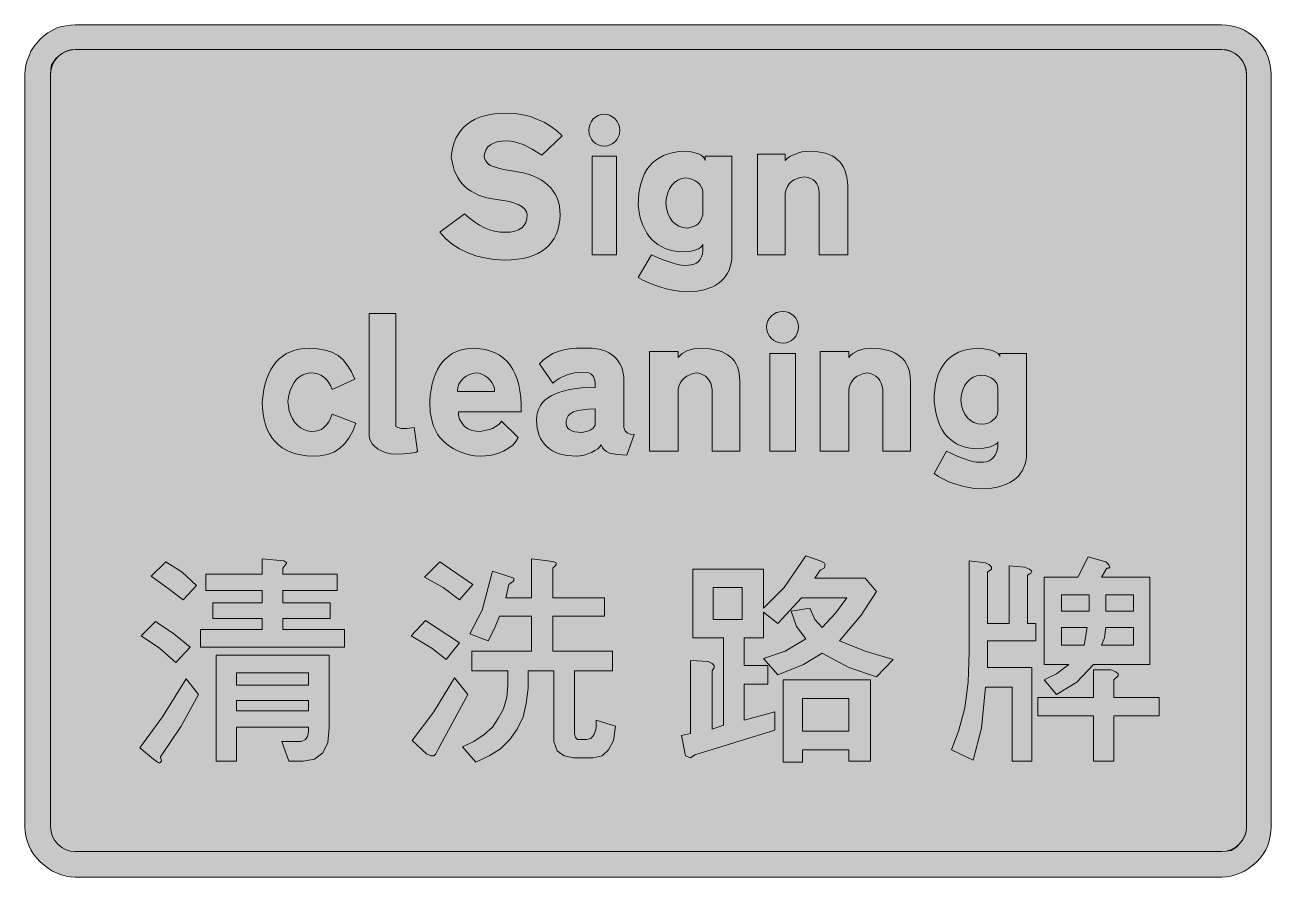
# Model space of a CAD drawing. Header units: metres. Extents: x 102 to 466, y 12 to 261.
import ezdxf

# ---------------------------------------------------------------- set-up
doc = ezdxf.new("R2010")
doc.units = ezdxf.units.M
doc.layers.add('FILL_BLACK_000000', color=7, linetype='Continuous', true_color=0x000000)
doc.layers.add('FILL_WHITE_FFFFFF', color=7, linetype='Continuous', true_color=0xffffff)

msp = doc.modelspace()

# ---------------------------------------------------------------- hatches: boundary and pattern name
at = {"layer": 'FILL_BLACK_000000', "true_color": 0x000000}
h = msp.add_hatch(color=7, dxfattribs=at)
h.dxf.hatch_style = 1
h.paths.add_polyline_path([(454.4, 261.25), (455.73, 260.94), (457.03, 260.5), (458.31, 259.93), (459.56, 259.2), (460.76, 258.32), (461.91, 257.28), (462.95, 256.12), (463.83, 254.88), (464.56, 253.6), (465.13, 252.29), (465.57, 250.97), (465.88, 249.64), (466.05, 248.34), (466.11, 247.08), (466.11, 27.18), (466.05, 25.82), (465.88, 24.45), (465.57, 23.08), (465.13, 21.74), (464.56, 20.44), (463.83, 19.21), (462.95, 18.05), (461.91, 16.98), (460.76, 15.93), (459.56, 15.01), (458.31, 14.24), (457.03, 13.6), (455.73, 13.11), (454.4, 12.76), (453.06, 12.55), (451.71, 12.48), (116.91, 12.48), (115.56, 12.55), (114.22, 12.76), (112.89, 13.11), (111.58, 13.6), (110.31, 14.24), (109.06, 15.01), (107.86, 15.93), (106.71, 16.98), (105.66, 18.05), (104.74, 19.21), (103.97, 20.44), (103.33, 21.74), (102.84, 23.08), (102.49, 24.45), (102.28, 25.82), (102.21, 27.18), (102.21, 247.08), (102.27, 248.3), (102.47, 249.67), (102.84, 251.09), (103.41, 252.48), (103.97, 253.78), (104.72, 254.99), (105.65, 256.15), (106.71, 257.28), (107.71, 258.3), (108.88, 259.15), (111.51, 260.58), (112.86, 260.97), (114.21, 261.25), (115.56, 261.42), (116.91, 261.48), (451.71, 261.48), (453.06, 261.42), (454.4, 261.25)])
h.paths.add_polyline_path([(115.56, 254.16), (114.25, 253.79), (112.99, 253.14), (111.81, 252.18), (111.23, 251.68), (110.8, 251.09), (110.01, 249.78), (109.75, 248.43), (109.71, 247.08), (109.71, 27.18), (109.83, 25.83), (110.2, 24.52), (110.85, 23.26), (111.81, 22.08), (112.99, 21.12), (114.25, 20.47), (115.56, 20.1), (116.91, 19.98), (451.71, 19.98), (453.06, 20.1), (454.37, 20.47), (455.63, 21.12), (456.81, 22.08), (457.77, 23.26), (458.42, 24.52), (458.79, 25.83), (458.91, 27.18), (458.91, 247.08), (458.76, 248.51), (458.33, 249.85), (457.66, 251.07), (456.77, 252.14), (455.7, 253.03), (454.48, 253.7), (453.14, 254.13), (451.71, 254.28), (116.91, 254.28), (115.56, 254.16)], flags=16)
h = msp.add_hatch(color=7, dxfattribs=at)
h.dxf.hatch_style = 1
h.paths.add_polyline_path([(236.42, 222.4), (236.76, 221.73), (237.32, 221.05), (238.11, 220.38), (240.81, 219.52), (242.5, 219.16), (244.41, 218.88), (247.69, 218.28), (249.16, 217.86), (250.54, 217.37), (251.8, 216.81), (252.96, 216.17), (254.01, 215.46), (254.95, 214.68), (255.78, 213.83), (256.5, 212.91), (257.11, 211.92), (257.61, 210.86), (258.01, 209.74), (258.29, 208.55), (258.45, 207.3), (258.51, 205.98), (258.39, 204.4), (258.16, 202.91), (257.8, 201.53), (257.33, 200.25), (256.73, 199.06), (256.02, 197.98), (255.19, 197), (254.23, 196.12), (253.16, 195.34), (251.97, 194.66), (250.66, 194.09), (249.23, 193.62), (247.68, 193.25), (246.01, 192.99), (244.22, 192.83), (242.31, 192.78), (239.27, 192.94), (236.46, 193.38), (233.87, 194.05), (231.51, 194.88), (229.15, 196.07), (227.01, 197.43), (225.1, 199.01), (223.41, 200.88), (230.61, 206.28), (232.07, 205.01), (233.53, 203.92), (235, 202.99), (236.46, 202.23), (237.92, 201.64), (239.38, 201.22), (240.85, 200.96), (242.31, 200.88), (243.89, 200.96), (245.24, 201.21), (246.38, 201.62), (247.3, 202.19), (248.01, 202.92), (248.51, 203.79), (248.81, 204.81), (248.91, 205.98), (248.67, 206.84), (248.18, 207.61), (247.43, 208.3), (246.43, 208.9), (245.18, 209.43), (243.68, 209.86), (241.92, 210.21), (239.91, 210.48), (237.14, 210.97), (234.68, 211.77), (233.57, 212.28), (232.54, 212.87), (231.59, 213.53), (230.72, 214.27), (229.93, 215.08), (229.23, 215.96), (228.6, 216.92), (228.06, 217.95), (227.59, 219.05), (227.22, 220.22), (226.71, 222.78), (226.88, 224.31), (227.16, 225.75), (227.55, 227.09), (228.06, 228.34), (228.68, 229.49), (229.41, 230.55), (230.25, 231.52), (231.21, 232.38), (232.28, 233.15), (233.46, 233.81), (234.75, 234.38), (236.16, 234.85), (237.68, 235.21), (239.31, 235.47), (241.05, 235.63), (242.91, 235.68), (245.33, 235.57), (247.63, 235.23), (249.83, 234.67), (251.91, 233.88), (253.88, 233.05), (255.73, 231.93), (257.48, 230.59), (259.11, 229.08), (253.11, 223.38), (250.29, 225.18), (247.67, 226.49), (246.43, 226.96), (245.22, 227.3), (244.05, 227.51), (242.91, 227.58), (241.43, 227.51), (240.15, 227.3), (239.06, 226.95), (238.15, 226.45), (237.42, 225.82), (236.88, 225.05), (236.51, 224.13), (236.31, 223.08), (236.42, 222.4)])
h = msp.add_hatch(color=7, dxfattribs=at)
h.dxf.hatch_style = 1
h.paths.add_polyline_path([(275.82, 229.7), (275.54, 228.86), (275.12, 228.1), (274.56, 227.43), (273.89, 226.87), (273.13, 226.45), (272.29, 226.17), (271.41, 226.08), (270.44, 226.17), (269.57, 226.45), (268.8, 226.87), (268.15, 227.43), (267.62, 228.1), (267.23, 228.86), (266.99, 229.7), (266.91, 230.58), (266.99, 231.56), (267.23, 232.47), (267.62, 233.29), (268.15, 233.99), (268.8, 234.57), (269.57, 235.01), (270.44, 235.28), (271.41, 235.38), (272.29, 235.28), (273.13, 235.01), (273.89, 234.57), (274.56, 233.99), (275.12, 233.29), (275.54, 232.47), (275.82, 231.56), (275.91, 230.58), (275.82, 229.7)])
h = msp.add_hatch(color=7, dxfattribs=at)
h.dxf.hatch_style = 1
h.paths.add_polyline_path([(267.81, 194.28), (267.81, 223.08), (275.01, 223.08), (275.01, 194.28), (267.81, 194.28)])
h = msp.add_hatch(color=7, dxfattribs=at)
h.dxf.hatch_style = 1
h.paths.add_polyline_path([(308.19, 190.86), (307.84, 189.85), (307.39, 188.92), (306.84, 188.06), (306.21, 187.27), (305.49, 186.56), (304.67, 185.92), (303.77, 185.35), (302.78, 184.86), (300.55, 184.09), (297.99, 183.63), (295.11, 183.48), (293.27, 183.66), (291.39, 183.97), (289.5, 184.39), (287.65, 184.9), (285.86, 185.51), (284.18, 186.18), (282.65, 186.91), (281.31, 187.68), (285.21, 194.28), (286.95, 193.48), (288.58, 192.85), (291.51, 191.88), (292.8, 191.49), (293.98, 191.24), (295.05, 191.16), (296.01, 191.28), (296.87, 191.35), (297.64, 191.56), (298.31, 191.9), (298.9, 192.37), (299.38, 192.96), (299.76, 193.68), (300.04, 194.52), (300.21, 195.48), (300.21, 197.28), (299.92, 196.83), (299.5, 196.42), (298.9, 196.06), (298.11, 195.78), (297.16, 195.43), (296.16, 195.25), (294.21, 195.18), (292.84, 195.29), (291.54, 195.49), (290.31, 195.79), (289.16, 196.19), (288.08, 196.69), (287.07, 197.29), (286.14, 197.99), (285.28, 198.78), (284.51, 199.67), (283.81, 200.66), (283.19, 201.75), (282.65, 202.94), (282.19, 204.23), (281.82, 205.61), (281.31, 208.68), (281.36, 210.53), (281.52, 212.27), (281.78, 213.88), (282.14, 215.38), (282.61, 216.77), (283.18, 218.04), (283.84, 219.19), (284.61, 220.23), (285.47, 221.16), (286.44, 221.97), (287.5, 222.68), (288.65, 223.28), (289.9, 223.76), (291.24, 224.14), (292.68, 224.41), (294.21, 224.58), (295.53, 224.53), (296.76, 224.37), (297.88, 224.12), (298.86, 223.79), (299.67, 223.39), (300.28, 222.93), (300.67, 222.43), (300.81, 221.88), (300.81, 223.08), (308.61, 223.08), (308.61, 193.08), (308.45, 191.93), (308.19, 190.86)])
h.paths.add_polyline_path([(299.71, 214.21), (299.26, 214.88), (298.67, 215.47), (297.96, 215.95), (297.13, 216.33), (296.18, 216.61), (295.11, 216.78), (293.93, 216.56), (292.87, 216.12), (291.94, 215.48), (291.13, 214.64), (290.48, 213.62), (289.96, 212.43), (289.61, 211.08), (289.41, 209.58), (289.61, 207.89), (289.97, 206.43), (290.51, 205.18), (291.21, 204.14), (292.08, 203.32), (293.12, 202.7), (294.33, 202.29), (295.71, 202.08), (297.43, 202.57), (298.16, 202.88), (298.71, 203.28), (299.28, 203.95), (299.68, 204.63), (300.21, 205.98), (300.21, 212.58), (300.03, 213.44), (299.71, 214.21)], flags=16)
h = msp.add_hatch(color=7, dxfattribs=at)
h.dxf.hatch_style = 1
h.paths.add_polyline_path([(334.11, 194.28), (334.11, 211.38), (334.11, 211.68), (334.11, 211.98), (334.11, 212.28), (334.04, 213.34), (333.83, 214.25), (333.49, 215.04), (333.02, 215.69), (332.43, 216.22), (331.71, 216.63), (330.87, 216.91), (329.91, 217.08), (328.74, 216.91), (327.71, 216.63), (326.81, 216.22), (326.05, 215.69), (325.41, 215.04), (324.89, 214.25), (324.49, 213.34), (324.21, 212.28), (324.21, 194.28), (316.11, 194.28), (316.11, 223.68), (324.21, 223.68), (324.21, 221.88), (324.89, 222.5), (325.6, 223), (326.36, 223.4), (327.21, 223.68), (328.11, 224.07), (329.05, 224.35), (330.04, 224.52), (331.11, 224.58), (333.74, 224.43), (336.01, 223.96), (337.02, 223.61), (337.93, 223.19), (338.76, 222.69), (339.51, 222.1), (340.17, 221.45), (340.75, 220.71), (341.24, 219.9), (341.66, 219.01), (342.24, 217), (342.51, 214.68), (342.51, 214.38), (342.51, 214.08), (342.51, 194.28), (334.11, 194.28)])
h = msp.add_hatch(color=7, dxfattribs=at)
h.dxf.hatch_style = 1
h.paths.add_polyline_path([(210.51, 145.68), (210.51, 145.38), (210.51, 144.48), (210.51, 144.18), (211.14, 143.8), (212.2, 143.58), (213.76, 143.59), (215.91, 143.88), (216.81, 136.98), (216.69, 136.76), (216.32, 136.57), (215.67, 136.43), (214.71, 136.38), (212.72, 136.12), (210.51, 136.08), (209.08, 136.18), (207.73, 136.45), (206.49, 136.9), (205.37, 137.5), (204.41, 138.25), (203.63, 139.12), (203.06, 140.1), (202.71, 141.18), (202.71, 142.38), (202.71, 142.98), (202.71, 143.28), (202.71, 177.18), (210.51, 177.18), (210.51, 145.68)])
h = msp.add_hatch(color=7, dxfattribs=at)
h.dxf.hatch_style = 1
h.paths.add_polyline_path([(328.02, 172.3), (327.74, 171.39), (327.32, 170.57), (326.76, 169.87), (326.09, 169.29), (325.33, 168.85), (324.49, 168.58), (323.61, 168.48), (322.63, 168.58), (321.72, 168.85), (320.9, 169.29), (320.2, 169.87), (319.62, 170.57), (319.18, 171.39), (318.91, 172.3), (318.81, 173.28), (318.91, 174.16), (319.18, 175), (319.62, 175.76), (320.2, 176.43), (320.9, 176.99), (321.72, 177.41), (322.63, 177.69), (323.61, 177.78), (324.49, 177.69), (325.33, 177.41), (326.09, 176.99), (326.76, 176.43), (327.32, 175.76), (327.74, 175), (328.02, 174.16), (328.11, 173.28), (328.02, 172.3)])
h = msp.add_hatch(color=7, dxfattribs=at)
h.dxf.hatch_style = 1
h.paths.add_polyline_path([(187.68, 166.86), (189.85, 166.49), (191.85, 165.84), (193.71, 164.88), (195.18, 163.59), (196.45, 161.99), (197.55, 160.11), (198.51, 157.98), (191.91, 154.98), (191.42, 156.13), (190.84, 157.12), (190.18, 157.95), (189.43, 158.62), (188.61, 159.13), (187.69, 159.49), (186.69, 159.71), (185.61, 159.78), (184.43, 159.58), (183.36, 159.21), (182.4, 158.67), (181.56, 157.94), (180.83, 157.03), (180.21, 155.94), (179.7, 154.66), (179.31, 153.18), (179.05, 152.17), (179.01, 151.38), (179.31, 149.58), (179.31, 148.98), (179.8, 147.6), (180.38, 146.39), (181.06, 145.35), (181.82, 144.48), (182.69, 143.78), (183.66, 143.24), (184.73, 142.88), (185.91, 142.68), (186.98, 142.74), (187.93, 142.94), (188.78, 143.31), (189.51, 143.88), (190.31, 144.62), (190.93, 145.49), (191.45, 146.54), (191.91, 147.78), (198.81, 145.08), (197.92, 142.76), (196.84, 140.75), (195.56, 139.06), (194.08, 137.69), (192.41, 136.65), (190.54, 135.93), (188.47, 135.54), (186.21, 135.48), (184.46, 135.6), (182.82, 135.83), (181.29, 136.18), (179.86, 136.66), (178.55, 137.25), (177.34, 137.95), (176.24, 138.78), (175.26, 139.72), (174.39, 140.77), (173.63, 141.95), (172.99, 143.23), (172.46, 144.63), (172.04, 146.15), (171.75, 147.78), (171.57, 149.52), (171.51, 151.38), (172.02, 154.98), (172.4, 156.61), (172.86, 158.12), (173.42, 159.52), (174.06, 160.8), (174.78, 161.96), (175.6, 163), (176.5, 163.93), (177.49, 164.73), (178.57, 165.42), (179.74, 165.98), (180.99, 166.41), (182.34, 166.73), (183.78, 166.92), (185.31, 166.98), (187.68, 166.86)])
h = msp.add_hatch(color=7, dxfattribs=at)
h.dxf.hatch_style = 1
h.paths.add_polyline_path([(228.85, 147.33), (229.11, 146.28), (229.75, 145.23), (230.61, 144.18), (231.61, 143.44), (232.75, 142.98), (233.94, 142.75), (235.11, 142.68), (236.91, 143.02), (237.81, 143.23), (238.71, 143.58), (240.28, 144.52), (240.9, 145.06), (241.41, 145.68), (246.21, 140.88), (245.6, 139.76), (244.67, 138.7), (243.47, 137.76), (242.01, 136.98), (240.21, 136.24), (238.45, 135.78), (236.74, 135.55), (235.11, 135.48), (233.53, 135.59), (231.96, 135.89), (230.38, 136.37), (228.81, 136.98), (227.29, 137.72), (225.88, 138.59), (224.59, 139.64), (223.41, 140.88), (222.68, 141.93), (222.06, 143.07), (221.54, 144.28), (221.12, 145.57), (220.81, 146.92), (220.58, 148.35), (220.41, 151.38), (220.57, 153.24), (220.82, 154.98), (221.15, 156.61), (221.58, 158.12), (222.1, 159.52), (222.7, 160.8), (223.39, 161.96), (224.16, 163), (225.02, 163.93), (225.96, 164.73), (226.98, 165.42), (228.09, 165.98), (229.27, 166.41), (230.54, 166.73), (231.89, 166.92), (233.31, 166.98), (235.05, 166.85), (236.67, 166.59), (238.17, 166.18), (239.56, 165.63), (240.83, 164.95), (241.97, 164.13), (243.01, 163.17), (243.92, 162.07), (244.72, 160.83), (245.41, 159.46), (245.98, 157.95), (246.43, 156.31), (246.77, 154.53), (247, 152.61), (247.11, 150.56), (247.11, 148.38), (228.81, 148.38), (228.85, 147.33)])
h.paths.add_polyline_path([(239.31, 154.68), (239.31, 155.28), (239, 156.16), (238.55, 157), (237.97, 157.76), (237.28, 158.43), (236.52, 158.99), (235.68, 159.41), (234.81, 159.69), (233.91, 159.78), (232.97, 159.67), (232, 159.37), (231.08, 158.89), (230.31, 158.28), (229.52, 157.38), (228.96, 156.48), (228.62, 155.58), (228.51, 154.68), (228.51, 154.38), (239.31, 154.38), (239.31, 154.68)], flags=16)
h = msp.add_hatch(color=7, dxfattribs=at)
h.dxf.hatch_style = 1
h.paths.add_polyline_path([(275.23, 135.97), (272.91, 136.38), (272.07, 136.84), (271.37, 137.35), (270.84, 137.98), (270.51, 138.78), (270.14, 138.21), (269.51, 137.63), (268.68, 137.08), (267.7, 136.57), (266.62, 136.13), (265.49, 135.78), (264.37, 135.56), (263.31, 135.48), (260.65, 135.66), (259.45, 135.88), (258.32, 136.19), (257.27, 136.59), (256.31, 137.06), (255.44, 137.62), (254.65, 138.25), (253.95, 138.97), (253.33, 139.76), (252.81, 140.62), (252.38, 141.55), (252.05, 142.56), (251.81, 143.63), (251.66, 144.77), (251.61, 145.98), (251.68, 147.18), (251.89, 148.29), (252.24, 149.31), (252.73, 150.25), (253.37, 151.11), (254.14, 151.89), (255.06, 152.58), (256.11, 153.18), (257.19, 153.71), (258.42, 154.19), (259.78, 154.6), (261.28, 154.94), (264.72, 155.42), (268.71, 155.58), (268.71, 156.78), (268.65, 157.58), (268.48, 158.2), (268.2, 158.72), (267.81, 159.18), (267.47, 159.57), (266.91, 159.82), (266.12, 159.9), (265.11, 159.78), (263.94, 159.9), (262.71, 159.82), (261.48, 159.57), (260.31, 159.18), (258.25, 158.2), (257.31, 157.58), (256.41, 156.78), (252.51, 162.48), (253.69, 163.63), (254.98, 164.62), (256.39, 165.43), (257.91, 166.08), (259.54, 166.56), (261.28, 166.87), (263.14, 167.01), (265.11, 166.98), (267.65, 167.04), (269.87, 166.75), (270.88, 166.49), (271.82, 166.14), (272.69, 165.7), (273.51, 165.18), (274.26, 164.59), (274.92, 163.94), (275.49, 163.22), (275.98, 162.44), (276.39, 161.59), (276.72, 160.67), (277.11, 158.58), (277.11, 143.88), (277.45, 142.92), (278.05, 142.27), (278.92, 141.9), (280.11, 141.78), (278.01, 135.78), (275.23, 135.97)])
h.paths.add_polyline_path([(260.42, 144.14), (260.77, 143.61), (261.21, 143.28), (261.94, 142.89), (262.78, 142.6), (263.74, 142.44), (264.81, 142.38), (266.22, 142.67), (267.32, 143.09), (268.14, 143.69), (268.71, 144.48), (268.71, 149.28), (266.8, 149.22), (265.11, 149.05), (263.65, 148.77), (262.41, 148.38), (261.45, 147.87), (260.8, 147.25), (260.43, 146.52), (260.31, 145.68), (260.24, 144.84), (260.42, 144.14)], flags=16)
h = msp.add_hatch(color=7, dxfattribs=at)
h.dxf.hatch_style = 1
h.paths.add_polyline_path([(302.91, 136.98), (302.91, 153.78), (302.91, 154.08), (302.91, 154.68), (302.91, 154.98), (302.74, 155.95), (302.46, 156.83), (302.07, 157.61), (301.56, 158.28), (300.94, 158.84), (300.21, 159.28), (299.37, 159.6), (298.41, 159.78), (297.33, 159.6), (296.34, 159.28), (295.46, 158.84), (294.7, 158.28), (294.06, 157.61), (293.56, 156.83), (293.21, 155.95), (293.01, 154.98), (293.01, 154.68), (293.01, 136.98), (284.61, 136.98), (284.61, 166.08), (293.01, 166.08), (293.01, 164.28), (293.52, 164.9), (294.13, 165.44), (295.71, 166.38), (297.55, 166.79), (299.61, 166.98), (302.25, 166.83), (304.56, 166.37), (305.58, 166.02), (306.51, 165.6), (307.36, 165.11), (308.12, 164.54), (308.8, 163.9), (309.38, 163.19), (309.88, 162.4), (310.28, 161.54), (310.6, 160.61), (310.83, 159.6), (311.01, 157.38), (311.01, 157.08), (311.01, 156.78), (311.01, 136.98), (302.91, 136.98)])
h = msp.add_hatch(color=7, dxfattribs=at)
h.dxf.hatch_style = 1
h.paths.add_polyline_path([(319.71, 136.98), (319.71, 165.48), (327.21, 165.48), (327.21, 136.98), (319.71, 136.98)])
h = msp.add_hatch(color=7, dxfattribs=at)
h.dxf.hatch_style = 1
h.paths.add_polyline_path([(352.71, 136.98), (352.71, 153.78), (352.71, 154.08), (352.71, 154.68), (352.71, 154.98), (352.54, 155.95), (352.26, 156.83), (351.87, 157.61), (351.36, 158.28), (350.74, 158.84), (350.01, 159.28), (349.17, 159.6), (348.21, 159.78), (347.13, 159.6), (346.14, 159.28), (345.26, 158.84), (344.5, 158.28), (343.86, 157.61), (343.36, 156.83), (343.01, 155.95), (342.81, 154.98), (342.81, 154.68), (342.81, 136.98), (334.41, 136.98), (334.41, 166.08), (342.81, 166.08), (342.81, 164.28), (343.32, 164.9), (343.93, 165.44), (345.51, 166.38), (347.35, 166.79), (349.41, 166.98), (352.05, 166.83), (354.36, 166.37), (355.38, 166.02), (356.31, 165.6), (357.16, 165.11), (357.92, 164.54), (358.6, 163.9), (359.18, 163.19), (359.68, 162.4), (360.08, 161.54), (360.4, 160.61), (360.63, 159.6), (360.81, 157.38), (360.81, 157.08), (360.81, 156.78), (360.81, 136.98), (352.71, 136.98)])
h = msp.add_hatch(color=7, dxfattribs=at)
h.dxf.hatch_style = 1
h.paths.add_polyline_path([(394.29, 133.26), (393.94, 132.25), (393.49, 131.32), (392.94, 130.46), (392.31, 129.67), (391.59, 128.96), (390.77, 128.32), (389.87, 127.75), (388.88, 127.26), (386.65, 126.49), (384.09, 126.03), (381.21, 125.88), (379.37, 126.06), (377.5, 126.37), (375.62, 126.8), (373.78, 127.34), (372.03, 127.98), (370.41, 128.71), (368.95, 129.51), (367.71, 130.38), (371.31, 136.98), (374.68, 135.4), (377.61, 134.28), (378.9, 133.93), (380.08, 133.75), (382.11, 133.68), (382.97, 133.85), (383.74, 134.13), (384.41, 134.52), (385, 135.03), (385.48, 135.65), (385.86, 136.38), (386.14, 137.22), (386.31, 138.18), (386.31, 139.68), (386.15, 139.28), (385.71, 138.93), (384.21, 138.18), (382.26, 137.77), (380.31, 137.58), (378.94, 137.69), (377.65, 137.89), (376.44, 138.19), (375.3, 138.6), (374.25, 139.1), (373.26, 139.71), (372.36, 140.41), (371.53, 141.22), (370.79, 142.13), (370.11, 143.14), (369.52, 144.25), (369, 145.47), (368.56, 146.79), (368.2, 148.22), (367.71, 151.38), (367.76, 153.18), (367.91, 154.88), (368.15, 156.47), (368.5, 157.95), (368.94, 159.32), (369.48, 160.59), (370.12, 161.74), (370.86, 162.78), (371.7, 163.71), (372.63, 164.52), (373.67, 165.22), (374.8, 165.81), (376.03, 166.28), (377.36, 166.63), (378.78, 166.86), (380.31, 166.98), (381.63, 166.93), (382.86, 166.77), (383.98, 166.54), (384.96, 166.23), (385.77, 165.87), (386.38, 165.46), (386.77, 165.03), (386.91, 164.58), (386.91, 165.48), (394.71, 165.48), (394.71, 135.48), (394.55, 134.33), (394.29, 133.26)])
h.paths.add_polyline_path([(385.98, 156.73), (385.58, 157.36), (385.03, 157.9), (384.35, 158.37), (383.53, 158.74), (382.58, 159.01), (381.51, 159.18), (380.23, 158.96), (379.1, 158.52), (378.11, 157.88), (377.27, 157.04), (376.59, 156.02), (376.07, 154.83), (375.71, 153.48), (375.51, 151.98), (375.72, 150.38), (376.11, 148.96), (376.69, 147.72), (377.42, 146.69), (378.31, 145.87), (379.35, 145.27), (380.52, 144.9), (381.81, 144.78), (382.7, 144.88), (383.53, 145.15), (384.26, 145.54), (384.81, 145.98), (385.42, 146.49), (385.9, 147.1), (386.2, 147.84), (386.31, 148.68), (386.31, 155.28), (386.23, 156.04), (385.98, 156.73)], flags=16)
h = msp.add_hatch(color=7, dxfattribs=at)
h.dxf.hatch_style = 1
h.paths.add_polyline_path([(317.91, 102.48), (317.91, 91.08), (323.91, 97.08), (330.21, 106.38), (334.41, 104.88), (335.61, 104.28), (335.91, 103.68), (335.61, 102.78), (334.41, 102.18), (332.91, 99.78), (347.61, 99.78), (350.91, 95.88), (346.41, 88.98), (340.11, 81.48), (347.61, 78.48), (355.71, 76.08), (350.91, 70.98), (342.81, 73.68), (335.01, 77.88), (329.61, 74.58), (322.11, 71.58), (317.91, 76.38), (324.21, 78.48), (330.21, 82.08), (327.51, 85.68), (326.01, 90.18), (331.41, 91.08), (332.91, 87.78), (335.01, 85.38), (338.91, 89.58), (342.21, 94.08), (329.01, 94.08), (322.11, 86.58), (317.91, 89.88), (317.91, 82.38), (312.21, 82.38), (312.21, 74.28), (319.11, 74.28), (319.11, 68.88), (312.21, 68.88), (312.21, 58.38), (321.21, 60.78), (321.21, 55.38), (297.81, 48.18), (296.61, 47.28), (295.11, 47.88), (293.91, 53.88), (296.61, 54.48), (296.61, 75.78), (301.71, 75.48), (302.91, 74.88), (303.51, 74.28), (303.51, 73.68), (302.91, 72.78), (302.91, 55.68), (306.21, 56.88), (306.21, 82.38), (297.21, 82.38), (297.21, 102.48), (317.91, 102.48)])
h.paths.add_polyline_path([(311.61, 97.08), (303.21, 97.08), (303.21, 87.78), (311.61, 87.78), (311.61, 97.08)], flags=16)
h = msp.add_hatch(color=7, dxfattribs=at)
h.dxf.hatch_style = 1
h.paths.add_polyline_path([(419.01, 103.08), (418.71, 102.78), (418.11, 102.78), (416.61, 100.08), (430.71, 100.08), (430.71, 74.58), (414.21, 74.58), (409.41, 69.48), (403.41, 65.88), (399.81, 70.08), (403.41, 71.88), (407.01, 74.58), (399.81, 74.58), (399.81, 100.08), (409.71, 100.08), (412.71, 106.08), (417.81, 104.58), (418.71, 103.68), (419.01, 103.08)])
h.paths.add_polyline_path([(411.51, 80.28), (412.41, 85.38), (404.91, 85.38), (404.91, 80.28), (411.51, 80.28)], flags=16)
h.paths.add_polyline_path([(417.81, 90.18), (425.91, 90.18), (425.91, 94.98), (417.81, 94.98), (417.81, 90.18)], flags=16)
h.paths.add_polyline_path([(404.91, 94.98), (404.91, 90.18), (413.01, 90.18), (413.01, 94.98), (404.91, 94.98)], flags=16)
h.paths.add_polyline_path([(417.81, 85.38), (417.51, 82.38), (416.61, 80.28), (425.91, 80.28), (425.91, 85.38), (417.81, 85.38)], flags=16)
h = msp.add_hatch(color=7, dxfattribs=at)
h.dxf.hatch_style = 1
h.paths.add_polyline_path([(148.11, 101.58), (152.31, 97.68), (148.41, 93.48), (143.61, 97.08), (139.11, 100.38), (143.31, 104.58), (148.11, 101.58)])
h = msp.add_hatch(color=7, dxfattribs=at)
h.dxf.hatch_style = 1
h.paths.add_polyline_path([(177.81, 104.88), (178.71, 104.28), (177.51, 102.78), (177.51, 100.98), (193.41, 100.98), (193.41, 96.18), (177.51, 96.18), (177.51, 92.58), (191.31, 92.58), (191.31, 88.08), (177.51, 88.08), (177.51, 84.78), (195.51, 84.78), (195.51, 79.68), (153.51, 79.68), (153.51, 84.78), (171.51, 84.78), (171.51, 88.08), (157.11, 88.08), (157.11, 92.58), (171.51, 92.58), (171.51, 96.18), (155.01, 96.18), (155.01, 100.98), (171.51, 100.98), (171.51, 105.48), (177.81, 104.88)])
h = msp.add_hatch(color=7, dxfattribs=at)
h.dxf.hatch_style = 1
h.paths.add_polyline_path([(233.01, 97.98), (229.11, 93.48), (224.31, 97.08), (218.91, 100.08), (223.41, 104.58), (233.01, 97.98)])
h = msp.add_hatch(color=7, dxfattribs=at)
h.dxf.hatch_style = 1
h.paths.add_polyline_path([(245.01, 99.78), (245.01, 99.18), (244.71, 98.88), (243.51, 97.98), (242.61, 94.08), (250.11, 94.08), (250.11, 105.48), (254.91, 104.88), (256.71, 104.58), (257.31, 104.28), (257.31, 103.68), (256.41, 102.78), (256.41, 94.08), (271.41, 94.08), (271.41, 88.68), (256.41, 88.68), (256.41, 78.48), (273.81, 78.48), (273.81, 72.78), (262.71, 72.78), (262.71, 56.28), (262.71, 54.48), (263.01, 53.28), (263.61, 52.68), (264.81, 52.68), (266.31, 52.68), (267.51, 52.98), (268.41, 54.18), (269.01, 55.98), (269.01, 58.38), (274.71, 56.58), (274.11, 52.38), (272.61, 49.68), (270.81, 47.88), (268.11, 47.28), (262.41, 47.28), (259.71, 47.88), (257.61, 49.38), (256.71, 52.08), (256.71, 55.68), (256.71, 72.78), (249.21, 72.78), (249.21, 67.68), (248.61, 63.18), (247.71, 59.28), (245.91, 55.68), (243.81, 52.68), (241.11, 49.98), (237.81, 47.88), (233.91, 46.08), (230.01, 50.58), (233.31, 52.08), (236.31, 54.18), (238.71, 56.28), (240.51, 58.98), (242.01, 61.68), (242.91, 64.98), (243.21, 68.58), (243.21, 72.78), (232.71, 72.78), (232.71, 78.48), (250.11, 78.48), (250.11, 88.68), (240.81, 88.68), (239.31, 85.08), (237.51, 81.48), (232.11, 83.58), (235.71, 90.48), (238.71, 101.88), (244.11, 100.08), (245.01, 99.78)])
h = msp.add_hatch(color=7, dxfattribs=at)
h.dxf.hatch_style = 1
h.paths.add_polyline_path([(382.71, 104.28), (383.91, 103.68), (384.51, 103.08), (384.51, 102.48), (383.31, 101.58), (383.31, 86.58), (389.61, 86.58), (389.61, 103.38), (394.11, 103.08), (395.61, 102.48), (396.21, 101.88), (395.91, 101.28), (395.01, 100.68), (395.01, 86.58), (397.41, 86.58), (397.41, 81.48), (383.31, 81.48), (383.31, 73.68), (396.21, 73.68), (396.21, 46.38), (390.51, 46.38), (390.51, 67.98), (382.71, 67.98), (381.51, 55.98), (379.11, 46.68), (372.81, 49.68), (374.91, 55.38), (376.71, 61.98), (377.61, 69.48), (377.91, 78.18), (377.91, 104.88), (382.71, 104.28)])
h = msp.add_hatch(color=7, dxfattribs=at)
h.dxf.hatch_style = 1
h.paths.add_polyline_path([(229.11, 80.88), (225.21, 76.08), (221.01, 79.38), (215.01, 82.98), (219.21, 87.48), (229.11, 80.88)])
h = msp.add_hatch(color=7, dxfattribs=at)
h.dxf.hatch_style = 1
h.paths.add_polyline_path([(145.71, 83.58), (150.51, 79.68), (146.31, 75.18), (141.51, 79.38), (136.11, 82.98), (140.31, 87.18), (145.71, 83.58)])
h = msp.add_hatch(color=7, dxfattribs=at)
h.dxf.hatch_style = 1
h.paths.add_polyline_path([(190.71, 51.78), (189.21, 48.78), (186.81, 46.98), (183.51, 46.38), (179.31, 46.38), (177.21, 52.08), (181.11, 52.08), (182.91, 52.08), (184.11, 52.68), (184.71, 53.58), (185.01, 54.78), (185.01, 56.28), (164.01, 56.28), (164.01, 46.38), (158.01, 46.38), (158.01, 77.28), (191.01, 77.28), (191.01, 55.98), (190.71, 51.78)])
h.paths.add_polyline_path([(164.01, 64.08), (164.01, 61.08), (185.01, 61.08), (185.01, 64.08), (164.01, 64.08)], flags=16)
h.paths.add_polyline_path([(185.01, 72.18), (164.01, 72.18), (164.01, 68.58), (185.01, 68.58), (185.01, 72.18)], flags=16)
h = msp.add_hatch(color=7, dxfattribs=at)
h.dxf.hatch_style = 1
h.paths.add_polyline_path([(419.31, 73.08), (420.81, 72.48), (421.41, 71.88), (421.41, 71.28), (420.21, 70.08), (420.21, 64.98), (433.41, 64.98), (433.41, 59.58), (420.21, 59.58), (420.21, 46.38), (414.21, 46.38), (414.21, 59.58), (398.01, 59.58), (398.01, 64.98), (414.21, 64.98), (414.21, 73.08), (419.31, 73.08)])
h = msp.add_hatch(color=7, dxfattribs=at)
h.dxf.hatch_style = 1
h.paths.add_polyline_path([(147.81, 56.58), (141.81, 47.58), (142.11, 46.38), (141.51, 45.78), (140.91, 46.08), (139.71, 46.98), (135.81, 50.28), (142.41, 59.28), (149.31, 70.38), (152.91, 65.88), (147.81, 56.58)])
h = msp.add_hatch(color=7, dxfattribs=at)
h.dxf.hatch_style = 1
h.paths.add_polyline_path([(222.81, 49.68), (222.21, 48.48), (221.61, 47.88), (220.71, 47.88), (219.51, 48.48), (215.31, 52.38), (221.61, 60.78), (227.61, 70.68), (231.51, 65.88), (222.81, 49.68)])
h = msp.add_hatch(color=7, dxfattribs=at)
h.dxf.hatch_style = 1
h.paths.add_polyline_path([(349.11, 70.08), (349.11, 46.38), (342.81, 46.38), (342.81, 49.68), (329.31, 49.68), (329.31, 46.08), (323.61, 46.08), (323.61, 70.08), (349.11, 70.08)])
h.paths.add_polyline_path([(342.81, 64.68), (329.31, 64.68), (329.31, 55.08), (342.81, 55.08), (342.81, 64.68)], flags=16)
at = {"layer": 'FILL_WHITE_FFFFFF', "true_color": 0xffffff}
h = msp.add_hatch(color=7, dxfattribs=at)
h.dxf.hatch_style = 1
h.paths.add_polyline_path([(451.71, 254.28), (453.06, 254.16), (454.37, 253.79), (455.63, 253.14), (456.81, 252.18), (457.77, 251), (458.42, 249.74), (458.79, 248.43), (458.91, 247.08), (458.91, 27.18), (458.83, 25.83), (458.66, 25.15), (458.31, 24.48), (457.67, 23.17), (456.81, 22.08), (456.31, 21.5), (455.72, 21.07), (454.41, 20.28), (453.06, 20.02), (451.71, 19.98), (116.91, 19.98), (115.56, 20.1), (114.25, 20.47), (112.99, 21.12), (111.81, 22.08), (110.85, 23.26), (110.2, 24.52), (109.83, 25.83), (109.71, 27.18), (109.71, 247.08), (109.86, 248.51), (110.29, 249.85), (110.96, 251.07), (111.85, 252.14), (112.92, 253.03), (114.14, 253.7), (115.48, 254.13), (116.91, 254.28), (451.71, 254.28)])

# ---------------------------------------------------------------- linework, layer by layer
at = {"layer": 'FILL_BLACK_000000', "lineweight": 0, "true_color": 0x000000}
for points in [[(454.4, 261.25), (455.73, 260.94), (457.03, 260.5), (458.31, 259.93), (459.56, 259.2), (460.76, 258.32), (461.91, 257.28), (462.95, 256.12), (463.83, 254.88), (464.56, 253.6), (465.13, 252.29), (465.57, 250.97), (465.88, 249.64), (466.05, 248.34), (466.11, 247.08), (466.11, 27.18), (466.05, 25.82), (465.88, 24.45), (465.57, 23.08), (465.13, 21.74), (464.56, 20.44), (463.83, 19.21), (462.95, 18.05), (461.91, 16.98), (460.76, 15.93), (459.56, 15.01), (458.31, 14.24), (457.03, 13.6), (455.73, 13.11), (454.4, 12.76), (453.06, 12.55), (451.71, 12.48), (116.91, 12.48), (115.56, 12.55), (114.22, 12.76), (112.89, 13.11), (111.58, 13.6), (110.31, 14.24), (109.06, 15.01), (107.86, 15.93), (106.71, 16.98), (105.66, 18.05), (104.74, 19.21), (103.97, 20.44), (103.33, 21.74), (102.84, 23.08), (102.49, 24.45), (102.28, 25.82), (102.21, 27.18), (102.21, 247.08), (102.27, 248.3), (102.47, 249.67), (102.84, 251.09), (103.41, 252.48), (103.97, 253.78), (104.72, 254.99), (105.65, 256.15), (106.71, 257.28), (107.71, 258.3), (108.88, 259.15), (111.51, 260.58), (112.86, 260.97), (114.21, 261.25), (115.56, 261.42), (116.91, 261.48), (451.71, 261.48), (453.06, 261.42)], [(115.56, 254.16), (114.25, 253.79), (112.99, 253.14), (111.81, 252.18), (111.23, 251.68), (110.8, 251.09), (110.01, 249.78), (109.75, 248.43), (109.71, 247.08), (109.71, 27.18), (109.83, 25.83), (110.2, 24.52), (110.85, 23.26), (111.81, 22.08), (112.99, 21.12), (114.25, 20.47), (115.56, 20.1), (116.91, 19.98), (451.71, 19.98), (453.06, 20.1), (454.37, 20.47), (455.63, 21.12), (456.81, 22.08), (457.77, 23.26), (458.42, 24.52), (458.79, 25.83), (458.91, 27.18), (458.91, 247.08), (458.76, 248.51), (458.33, 249.85), (457.66, 251.07), (456.77, 252.14), (455.7, 253.03), (454.48, 253.7), (453.14, 254.13), (451.71, 254.28), (116.91, 254.28)], [(236.42, 222.4), (236.76, 221.73), (237.32, 221.05), (238.11, 220.38), (240.81, 219.52), (242.5, 219.16), (244.41, 218.88), (247.69, 218.28), (249.16, 217.86), (250.54, 217.37), (251.8, 216.81), (252.96, 216.17), (254.01, 215.46), (254.95, 214.68), (255.78, 213.83), (256.5, 212.91), (257.11, 211.92), (257.61, 210.86), (258.01, 209.74), (258.29, 208.55), (258.45, 207.3), (258.51, 205.98), (258.39, 204.4), (258.16, 202.91), (257.8, 201.53), (257.33, 200.25), (256.73, 199.06), (256.02, 197.98), (255.19, 197), (254.23, 196.12), (253.16, 195.34), (251.97, 194.66), (250.66, 194.09), (249.23, 193.62), (247.68, 193.25), (246.01, 192.99), (244.22, 192.83), (242.31, 192.78), (239.27, 192.94), (236.46, 193.38), (233.87, 194.05), (231.51, 194.88), (229.15, 196.07), (227.01, 197.43), (225.1, 199.01), (223.41, 200.88), (230.61, 206.28), (232.07, 205.01), (233.53, 203.92), (235, 202.99), (236.46, 202.23), (237.92, 201.64), (239.38, 201.22), (240.85, 200.96), (242.31, 200.88), (243.89, 200.96), (245.24, 201.21), (246.38, 201.62), (247.3, 202.19), (248.01, 202.92), (248.51, 203.79), (248.81, 204.81), (248.91, 205.98), (248.67, 206.84), (248.18, 207.61), (247.43, 208.3), (246.43, 208.9), (245.18, 209.43), (243.68, 209.86), (241.92, 210.21), (239.91, 210.48), (237.14, 210.97), (234.68, 211.77), (233.57, 212.28), (232.54, 212.87), (231.59, 213.53), (230.72, 214.27), (229.93, 215.08), (229.23, 215.96), (228.6, 216.92), (228.06, 217.95), (227.59, 219.05), (227.22, 220.22), (226.71, 222.78), (226.88, 224.31), (227.16, 225.75), (227.55, 227.09), (228.06, 228.34), (228.68, 229.49), (229.41, 230.55), (230.25, 231.52), (231.21, 232.38), (232.28, 233.15), (233.46, 233.81), (234.75, 234.38), (236.16, 234.85), (237.68, 235.21), (239.31, 235.47), (241.05, 235.63), (242.91, 235.68), (245.33, 235.57), (247.63, 235.23), (249.83, 234.67), (251.91, 233.88), (253.88, 233.05), (255.73, 231.93), (257.48, 230.59), (259.11, 229.08), (253.11, 223.38), (250.29, 225.18), (247.67, 226.49), (246.43, 226.96), (245.22, 227.3), (244.05, 227.51), (242.91, 227.58), (241.43, 227.51), (240.15, 227.3), (239.06, 226.95), (238.15, 226.45), (237.42, 225.82), (236.88, 225.05), (236.51, 224.13), (236.31, 223.08)], [(275.82, 229.7), (275.54, 228.86), (275.12, 228.1), (274.56, 227.43), (273.89, 226.87), (273.13, 226.45), (272.29, 226.17), (271.41, 226.08), (270.44, 226.17), (269.57, 226.45), (268.8, 226.87), (268.15, 227.43), (267.62, 228.1), (267.23, 228.86), (266.99, 229.7), (266.91, 230.58), (266.99, 231.56), (267.23, 232.47), (267.62, 233.29), (268.15, 233.99), (268.8, 234.57), (269.57, 235.01), (270.44, 235.28), (271.41, 235.38), (272.29, 235.28), (273.13, 235.01), (273.89, 234.57), (274.56, 233.99), (275.12, 233.29), (275.54, 232.47), (275.82, 231.56), (275.91, 230.58)], [(267.81, 194.28), (267.81, 223.08), (275.01, 223.08), (275.01, 194.28)], [(308.19, 190.86), (307.84, 189.85), (307.39, 188.92), (306.84, 188.06), (306.21, 187.27), (305.49, 186.56), (304.67, 185.92), (303.77, 185.35), (302.78, 184.86), (300.55, 184.09), (297.99, 183.63), (295.11, 183.48), (293.27, 183.66), (291.39, 183.97), (289.5, 184.39), (287.65, 184.9), (285.86, 185.51), (284.18, 186.18), (282.65, 186.91), (281.31, 187.68), (285.21, 194.28), (286.95, 193.48), (288.58, 192.85), (291.51, 191.88), (292.8, 191.49), (293.98, 191.24), (295.05, 191.16), (296.01, 191.28), (296.87, 191.35), (297.64, 191.56), (298.31, 191.9), (298.9, 192.37), (299.38, 192.96), (299.76, 193.68), (300.04, 194.52), (300.21, 195.48), (300.21, 197.28), (299.92, 196.83), (299.5, 196.42), (298.9, 196.06), (298.11, 195.78), (297.16, 195.43), (296.16, 195.25), (294.21, 195.18), (292.84, 195.29), (291.54, 195.49), (290.31, 195.79), (289.16, 196.19), (288.08, 196.69), (287.07, 197.29), (286.14, 197.99), (285.28, 198.78), (284.51, 199.67), (283.81, 200.66), (283.19, 201.75), (282.65, 202.94), (282.19, 204.23), (281.82, 205.61), (281.31, 208.68), (281.36, 210.53), (281.52, 212.27), (281.78, 213.88), (282.14, 215.38), (282.61, 216.77), (283.18, 218.04), (283.84, 219.19), (284.61, 220.23), (285.47, 221.16), (286.44, 221.97), (287.5, 222.68), (288.65, 223.28), (289.9, 223.76), (291.24, 224.14), (292.68, 224.41), (294.21, 224.58), (295.53, 224.53), (296.76, 224.37), (297.88, 224.12), (298.86, 223.79), (299.67, 223.39), (300.28, 222.93), (300.67, 222.43), (300.81, 221.88), (300.81, 223.08), (308.61, 223.08), (308.61, 193.08), (308.45, 191.93)], [(334.11, 194.28), (334.11, 211.38), (334.11, 211.68), (334.11, 211.98), (334.11, 212.28), (334.04, 213.34), (333.83, 214.25), (333.49, 215.04), (333.02, 215.69), (332.43, 216.22), (331.71, 216.63), (330.87, 216.91), (329.91, 217.08), (328.74, 216.91), (327.71, 216.63), (326.81, 216.22), (326.05, 215.69), (325.41, 215.04), (324.89, 214.25), (324.49, 213.34), (324.21, 212.28), (324.21, 194.28), (316.11, 194.28), (316.11, 223.68), (324.21, 223.68), (324.21, 221.88), (324.89, 222.5), (325.6, 223), (326.36, 223.4), (327.21, 223.68), (328.11, 224.07), (329.05, 224.35), (330.04, 224.52), (331.11, 224.58), (333.74, 224.43), (336.01, 223.96), (337.02, 223.61), (337.93, 223.19), (338.76, 222.69), (339.51, 222.1), (340.17, 221.45), (340.75, 220.71), (341.24, 219.9), (341.66, 219.01), (342.24, 217), (342.51, 214.68), (342.51, 214.38), (342.51, 214.08), (342.51, 194.28)], [(299.71, 214.21), (299.26, 214.88), (298.67, 215.47), (297.96, 215.95), (297.13, 216.33), (296.18, 216.61), (295.11, 216.78), (293.93, 216.56), (292.87, 216.12), (291.94, 215.48), (291.13, 214.64), (290.48, 213.62), (289.96, 212.43), (289.61, 211.08), (289.41, 209.58), (289.61, 207.89), (289.97, 206.43), (290.51, 205.18), (291.21, 204.14), (292.08, 203.32), (293.12, 202.7), (294.33, 202.29), (295.71, 202.08), (297.43, 202.57), (298.16, 202.88), (298.71, 203.28), (299.28, 203.95), (299.68, 204.63), (300.21, 205.98), (300.21, 212.58), (300.03, 213.44)], [(210.51, 145.68), (210.51, 145.38), (210.51, 144.48), (210.51, 144.18), (211.14, 143.8), (212.2, 143.58), (213.76, 143.59), (215.91, 143.88), (216.81, 136.98), (216.69, 136.76), (216.32, 136.57), (215.67, 136.43), (214.71, 136.38), (212.72, 136.12), (210.51, 136.08), (209.08, 136.18), (207.73, 136.45), (206.49, 136.9), (205.37, 137.5), (204.41, 138.25), (203.63, 139.12), (203.06, 140.1), (202.71, 141.18), (202.71, 142.38), (202.71, 142.98), (202.71, 143.28), (202.71, 177.18), (210.51, 177.18)], [(328.02, 172.3), (327.74, 171.39), (327.32, 170.57), (326.76, 169.87), (326.09, 169.29), (325.33, 168.85), (324.49, 168.58), (323.61, 168.48), (322.63, 168.58), (321.72, 168.85), (320.9, 169.29), (320.2, 169.87), (319.62, 170.57), (319.18, 171.39), (318.91, 172.3), (318.81, 173.28), (318.91, 174.16), (319.18, 175), (319.62, 175.76), (320.2, 176.43), (320.9, 176.99), (321.72, 177.41), (322.63, 177.69), (323.61, 177.78), (324.49, 177.69), (325.33, 177.41), (326.09, 176.99), (326.76, 176.43), (327.32, 175.76), (327.74, 175), (328.02, 174.16), (328.11, 173.28)], [(187.68, 166.86), (189.85, 166.49), (191.85, 165.84), (193.71, 164.88), (195.18, 163.59), (196.45, 161.99), (197.55, 160.11), (198.51, 157.98), (191.91, 154.98), (191.42, 156.13), (190.84, 157.12), (190.18, 157.95), (189.43, 158.62), (188.61, 159.13), (187.69, 159.49), (186.69, 159.71), (185.61, 159.78), (184.43, 159.58), (183.36, 159.21), (182.4, 158.67), (181.56, 157.94), (180.83, 157.03), (180.21, 155.94), (179.7, 154.66), (179.31, 153.18), (179.05, 152.17), (179.01, 151.38), (179.31, 149.58), (179.31, 148.98), (179.8, 147.6), (180.38, 146.39), (181.06, 145.35), (181.82, 144.48), (182.69, 143.78), (183.66, 143.24), (184.73, 142.88), (185.91, 142.68), (186.98, 142.74), (187.93, 142.94), (188.78, 143.31), (189.51, 143.88), (190.31, 144.62), (190.93, 145.49), (191.45, 146.54), (191.91, 147.78), (198.81, 145.08), (197.92, 142.76), (196.84, 140.75), (195.56, 139.06), (194.08, 137.69), (192.41, 136.65), (190.54, 135.93), (188.47, 135.54), (186.21, 135.48), (184.46, 135.6), (182.82, 135.83), (181.29, 136.18), (179.86, 136.66), (178.55, 137.25), (177.34, 137.95), (176.24, 138.78), (175.26, 139.72), (174.39, 140.77), (173.63, 141.95), (172.99, 143.23), (172.46, 144.63), (172.04, 146.15), (171.75, 147.78), (171.57, 149.52), (171.51, 151.38), (172.02, 154.98), (172.4, 156.61), (172.86, 158.12), (173.42, 159.52), (174.06, 160.8), (174.78, 161.96), (175.6, 163), (176.5, 163.93), (177.49, 164.73), (178.57, 165.42), (179.74, 165.98), (180.99, 166.41), (182.34, 166.73), (183.78, 166.92), (185.31, 166.98)], [(228.85, 147.33), (229.11, 146.28), (229.75, 145.23), (230.61, 144.18), (231.61, 143.44), (232.75, 142.98), (233.94, 142.75), (235.11, 142.68), (236.91, 143.02), (237.81, 143.23), (238.71, 143.58), (240.28, 144.52), (240.9, 145.06), (241.41, 145.68), (246.21, 140.88), (245.6, 139.76), (244.67, 138.7), (243.47, 137.76), (242.01, 136.98), (240.21, 136.24), (238.45, 135.78), (236.74, 135.55), (235.11, 135.48), (233.53, 135.59), (231.96, 135.89), (230.38, 136.37), (228.81, 136.98), (227.29, 137.72), (225.88, 138.59), (224.59, 139.64), (223.41, 140.88), (222.68, 141.93), (222.06, 143.07), (221.54, 144.28), (221.12, 145.57), (220.81, 146.92), (220.58, 148.35), (220.41, 151.38), (220.57, 153.24), (220.82, 154.98), (221.15, 156.61), (221.58, 158.12), (222.1, 159.52), (222.7, 160.8), (223.39, 161.96), (224.16, 163), (225.02, 163.93), (225.96, 164.73), (226.98, 165.42), (228.09, 165.98), (229.27, 166.41), (230.54, 166.73), (231.89, 166.92), (233.31, 166.98), (235.05, 166.85), (236.67, 166.59), (238.17, 166.18), (239.56, 165.63), (240.83, 164.95), (241.97, 164.13), (243.01, 163.17), (243.92, 162.07), (244.72, 160.83), (245.41, 159.46), (245.98, 157.95), (246.43, 156.31), (246.77, 154.53), (247, 152.61), (247.11, 150.56), (247.11, 148.38), (228.81, 148.38)], [(275.23, 135.97), (272.91, 136.38), (272.07, 136.84), (271.37, 137.35), (270.84, 137.98), (270.51, 138.78), (270.14, 138.21), (269.51, 137.63), (268.68, 137.08), (267.7, 136.57), (266.62, 136.13), (265.49, 135.78), (264.37, 135.56), (263.31, 135.48), (260.65, 135.66), (259.45, 135.88), (258.32, 136.19), (257.27, 136.59), (256.31, 137.06), (255.44, 137.62), (254.65, 138.25), (253.95, 138.97), (253.33, 139.76), (252.81, 140.62), (252.38, 141.55), (252.05, 142.56), (251.81, 143.63), (251.66, 144.77), (251.61, 145.98), (251.68, 147.18), (251.89, 148.29), (252.24, 149.31), (252.73, 150.25), (253.37, 151.11), (254.14, 151.89), (255.06, 152.58), (256.11, 153.18), (257.19, 153.71), (258.42, 154.19), (259.78, 154.6), (261.28, 154.94), (264.72, 155.42), (268.71, 155.58), (268.71, 156.78), (268.65, 157.58), (268.48, 158.2), (268.2, 158.72), (267.81, 159.18), (267.47, 159.57), (266.91, 159.82), (266.12, 159.9), (265.11, 159.78), (263.94, 159.9), (262.71, 159.82), (261.48, 159.57), (260.31, 159.18), (258.25, 158.2), (257.31, 157.58), (256.41, 156.78), (252.51, 162.48), (253.69, 163.63), (254.98, 164.62), (256.39, 165.43), (257.91, 166.08), (259.54, 166.56), (261.28, 166.87), (263.14, 167.01), (265.11, 166.98), (267.65, 167.04), (269.87, 166.75), (270.88, 166.49), (271.82, 166.14), (272.69, 165.7), (273.51, 165.18), (274.26, 164.59), (274.92, 163.94), (275.49, 163.22), (275.98, 162.44), (276.39, 161.59), (276.72, 160.67), (277.11, 158.58), (277.11, 143.88), (277.45, 142.92), (278.05, 142.27), (278.92, 141.9), (280.11, 141.78), (278.01, 135.78)], [(302.91, 136.98), (302.91, 153.78), (302.91, 154.08), (302.91, 154.68), (302.91, 154.98), (302.74, 155.95), (302.46, 156.83), (302.07, 157.61), (301.56, 158.28), (300.94, 158.84), (300.21, 159.28), (299.37, 159.6), (298.41, 159.78), (297.33, 159.6), (296.34, 159.28), (295.46, 158.84), (294.7, 158.28), (294.06, 157.61), (293.56, 156.83), (293.21, 155.95), (293.01, 154.98), (293.01, 154.68), (293.01, 136.98), (284.61, 136.98), (284.61, 166.08), (293.01, 166.08), (293.01, 164.28), (293.52, 164.9), (294.13, 165.44), (295.71, 166.38), (297.55, 166.79), (299.61, 166.98), (302.25, 166.83), (304.56, 166.37), (305.58, 166.02), (306.51, 165.6), (307.36, 165.11), (308.12, 164.54), (308.8, 163.9), (309.38, 163.19), (309.88, 162.4), (310.28, 161.54), (310.6, 160.61), (310.83, 159.6), (311.01, 157.38), (311.01, 157.08), (311.01, 156.78), (311.01, 136.98)], [(319.71, 136.98), (319.71, 165.48), (327.21, 165.48), (327.21, 136.98)], [(352.71, 136.98), (352.71, 153.78), (352.71, 154.08), (352.71, 154.68), (352.71, 154.98), (352.54, 155.95), (352.26, 156.83), (351.87, 157.61), (351.36, 158.28), (350.74, 158.84), (350.01, 159.28), (349.17, 159.6), (348.21, 159.78), (347.13, 159.6), (346.14, 159.28), (345.26, 158.84), (344.5, 158.28), (343.86, 157.61), (343.36, 156.83), (343.01, 155.95), (342.81, 154.98), (342.81, 154.68), (342.81, 136.98), (334.41, 136.98), (334.41, 166.08), (342.81, 166.08), (342.81, 164.28), (343.32, 164.9), (343.93, 165.44), (345.51, 166.38), (347.35, 166.79), (349.41, 166.98), (352.05, 166.83), (354.36, 166.37), (355.38, 166.02), (356.31, 165.6), (357.16, 165.11), (357.92, 164.54), (358.6, 163.9), (359.18, 163.19), (359.68, 162.4), (360.08, 161.54), (360.4, 160.61), (360.63, 159.6), (360.81, 157.38), (360.81, 157.08), (360.81, 156.78), (360.81, 136.98)], [(394.29, 133.26), (393.94, 132.25), (393.49, 131.32), (392.94, 130.46), (392.31, 129.67), (391.59, 128.96), (390.77, 128.32), (389.87, 127.75), (388.88, 127.26), (386.65, 126.49), (384.09, 126.03), (381.21, 125.88), (379.37, 126.06), (377.5, 126.37), (375.62, 126.8), (373.78, 127.34), (372.03, 127.98), (370.41, 128.71), (368.95, 129.51), (367.71, 130.38), (371.31, 136.98), (374.68, 135.4), (377.61, 134.28), (378.9, 133.93), (380.08, 133.75), (382.11, 133.68), (382.97, 133.85), (383.74, 134.13), (384.41, 134.52), (385, 135.03), (385.48, 135.65), (385.86, 136.38), (386.14, 137.22), (386.31, 138.18), (386.31, 139.68), (386.15, 139.28), (385.71, 138.93), (384.21, 138.18), (382.26, 137.77), (380.31, 137.58), (378.94, 137.69), (377.65, 137.89), (376.44, 138.19), (375.3, 138.6), (374.25, 139.1), (373.26, 139.71), (372.36, 140.41), (371.53, 141.22), (370.79, 142.13), (370.11, 143.14), (369.52, 144.25), (369, 145.47), (368.56, 146.79), (368.2, 148.22), (367.71, 151.38), (367.76, 153.18), (367.91, 154.88), (368.15, 156.47), (368.5, 157.95), (368.94, 159.32), (369.48, 160.59), (370.12, 161.74), (370.86, 162.78), (371.7, 163.71), (372.63, 164.52), (373.67, 165.22), (374.8, 165.81), (376.03, 166.28), (377.36, 166.63), (378.78, 166.86), (380.31, 166.98), (381.63, 166.93), (382.86, 166.77), (383.98, 166.54), (384.96, 166.23), (385.77, 165.87), (386.38, 165.46), (386.77, 165.03), (386.91, 164.58), (386.91, 165.48), (394.71, 165.48), (394.71, 135.48), (394.55, 134.33)], [(239.31, 154.68), (239.31, 155.28), (239, 156.16), (238.55, 157), (237.97, 157.76), (237.28, 158.43), (236.52, 158.99), (235.68, 159.41), (234.81, 159.69), (233.91, 159.78), (232.97, 159.67), (232, 159.37), (231.08, 158.89), (230.31, 158.28), (229.52, 157.38), (228.96, 156.48), (228.62, 155.58), (228.51, 154.68), (228.51, 154.38), (239.31, 154.38)], [(385.98, 156.73), (385.58, 157.36), (385.03, 157.9), (384.35, 158.37), (383.53, 158.74), (382.58, 159.01), (381.51, 159.18), (380.23, 158.96), (379.1, 158.52), (378.11, 157.88), (377.27, 157.04), (376.59, 156.02), (376.07, 154.83), (375.71, 153.48), (375.51, 151.98), (375.72, 150.38), (376.11, 148.96), (376.69, 147.72), (377.42, 146.69), (378.31, 145.87), (379.35, 145.27), (380.52, 144.9), (381.81, 144.78), (382.7, 144.88), (383.53, 145.15), (384.26, 145.54), (384.81, 145.98), (385.42, 146.49), (385.9, 147.1), (386.2, 147.84), (386.31, 148.68), (386.31, 155.28), (386.23, 156.04)], [(260.42, 144.14), (260.77, 143.61), (261.21, 143.28), (261.94, 142.89), (262.78, 142.6), (263.74, 142.44), (264.81, 142.38), (266.22, 142.67), (267.32, 143.09), (268.14, 143.69), (268.71, 144.48), (268.71, 149.28), (266.8, 149.22), (265.11, 149.05), (263.65, 148.77), (262.41, 148.38), (261.45, 147.87), (260.8, 147.25), (260.43, 146.52), (260.31, 145.68), (260.24, 144.84)], [(317.91, 102.48), (317.91, 91.08), (323.91, 97.08), (330.21, 106.38), (334.41, 104.88), (335.61, 104.28), (335.91, 103.68), (335.61, 102.78), (334.41, 102.18), (332.91, 99.78), (347.61, 99.78), (350.91, 95.88), (346.41, 88.98), (340.11, 81.48), (347.61, 78.48), (355.71, 76.08), (350.91, 70.98), (342.81, 73.68), (335.01, 77.88), (329.61, 74.58), (322.11, 71.58), (317.91, 76.38), (324.21, 78.48), (330.21, 82.08), (327.51, 85.68), (326.01, 90.18), (331.41, 91.08), (332.91, 87.78), (335.01, 85.38), (338.91, 89.58), (342.21, 94.08), (329.01, 94.08), (322.11, 86.58), (317.91, 89.88), (317.91, 82.38), (312.21, 82.38), (312.21, 74.28), (319.11, 74.28), (319.11, 68.88), (312.21, 68.88), (312.21, 58.38), (321.21, 60.78), (321.21, 55.38), (297.81, 48.18), (296.61, 47.28), (295.11, 47.88), (293.91, 53.88), (296.61, 54.48), (296.61, 75.78), (301.71, 75.48), (302.91, 74.88), (303.51, 74.28), (303.51, 73.68), (302.91, 72.78), (302.91, 55.68), (306.21, 56.88), (306.21, 82.38), (297.21, 82.38), (297.21, 102.48)], [(419.01, 103.08), (418.71, 102.78), (418.11, 102.78), (416.61, 100.08), (430.71, 100.08), (430.71, 74.58), (414.21, 74.58), (409.41, 69.48), (403.41, 65.88), (399.81, 70.08), (403.41, 71.88), (407.01, 74.58), (399.81, 74.58), (399.81, 100.08), (409.71, 100.08), (412.71, 106.08), (417.81, 104.58), (418.71, 103.68)], [(148.11, 101.58), (152.31, 97.68), (148.41, 93.48), (143.61, 97.08), (139.11, 100.38), (143.31, 104.58)], [(177.81, 104.88), (178.71, 104.28), (177.51, 102.78), (177.51, 100.98), (193.41, 100.98), (193.41, 96.18), (177.51, 96.18), (177.51, 92.58), (191.31, 92.58), (191.31, 88.08), (177.51, 88.08), (177.51, 84.78), (195.51, 84.78), (195.51, 79.68), (153.51, 79.68), (153.51, 84.78), (171.51, 84.78), (171.51, 88.08), (157.11, 88.08), (157.11, 92.58), (171.51, 92.58), (171.51, 96.18), (155.01, 96.18), (155.01, 100.98), (171.51, 100.98), (171.51, 105.48)], [(233.01, 97.98), (229.11, 93.48), (224.31, 97.08), (218.91, 100.08), (223.41, 104.58)], [(245.01, 99.78), (245.01, 99.18), (244.71, 98.88), (243.51, 97.98), (242.61, 94.08), (250.11, 94.08), (250.11, 105.48), (254.91, 104.88), (256.71, 104.58), (257.31, 104.28), (257.31, 103.68), (256.41, 102.78), (256.41, 94.08), (271.41, 94.08), (271.41, 88.68), (256.41, 88.68), (256.41, 78.48), (273.81, 78.48), (273.81, 72.78), (262.71, 72.78), (262.71, 56.28), (262.71, 54.48), (263.01, 53.28), (263.61, 52.68), (264.81, 52.68), (266.31, 52.68), (267.51, 52.98), (268.41, 54.18), (269.01, 55.98), (269.01, 58.38), (274.71, 56.58), (274.11, 52.38), (272.61, 49.68), (270.81, 47.88), (268.11, 47.28), (262.41, 47.28), (259.71, 47.88), (257.61, 49.38), (256.71, 52.08), (256.71, 55.68), (256.71, 72.78), (249.21, 72.78), (249.21, 67.68), (248.61, 63.18), (247.71, 59.28), (245.91, 55.68), (243.81, 52.68), (241.11, 49.98), (237.81, 47.88), (233.91, 46.08), (230.01, 50.58), (233.31, 52.08), (236.31, 54.18), (238.71, 56.28), (240.51, 58.98), (242.01, 61.68), (242.91, 64.98), (243.21, 68.58), (243.21, 72.78), (232.71, 72.78), (232.71, 78.48), (250.11, 78.48), (250.11, 88.68), (240.81, 88.68), (239.31, 85.08), (237.51, 81.48), (232.11, 83.58), (235.71, 90.48), (238.71, 101.88), (244.11, 100.08)], [(382.71, 104.28), (383.91, 103.68), (384.51, 103.08), (384.51, 102.48), (383.31, 101.58), (383.31, 86.58), (389.61, 86.58), (389.61, 103.38), (394.11, 103.08), (395.61, 102.48), (396.21, 101.88), (395.91, 101.28), (395.01, 100.68), (395.01, 86.58), (397.41, 86.58), (397.41, 81.48), (383.31, 81.48), (383.31, 73.68), (396.21, 73.68), (396.21, 46.38), (390.51, 46.38), (390.51, 67.98), (382.71, 67.98), (381.51, 55.98), (379.11, 46.68), (372.81, 49.68), (374.91, 55.38), (376.71, 61.98), (377.61, 69.48), (377.91, 78.18), (377.91, 104.88)], [(311.61, 97.08), (303.21, 97.08), (303.21, 87.78), (311.61, 87.78)], [(404.91, 94.98), (404.91, 90.18), (413.01, 90.18), (413.01, 94.98)], [(417.81, 90.18), (425.91, 90.18), (425.91, 94.98), (417.81, 94.98)], [(229.11, 80.88), (225.21, 76.08), (221.01, 79.38), (215.01, 82.98), (219.21, 87.48)], [(145.71, 83.58), (150.51, 79.68), (146.31, 75.18), (141.51, 79.38), (136.11, 82.98), (140.31, 87.18)], [(411.51, 80.28), (412.41, 85.38), (404.91, 85.38), (404.91, 80.28)], [(417.81, 85.38), (417.51, 82.38), (416.61, 80.28), (425.91, 80.28), (425.91, 85.38)], [(190.71, 51.78), (189.21, 48.78), (186.81, 46.98), (183.51, 46.38), (179.31, 46.38), (177.21, 52.08), (181.11, 52.08), (182.91, 52.08), (184.11, 52.68), (184.71, 53.58), (185.01, 54.78), (185.01, 56.28), (164.01, 56.28), (164.01, 46.38), (158.01, 46.38), (158.01, 77.28), (191.01, 77.28), (191.01, 55.98)], [(419.31, 73.08), (420.81, 72.48), (421.41, 71.88), (421.41, 71.28), (420.21, 70.08), (420.21, 64.98), (433.41, 64.98), (433.41, 59.58), (420.21, 59.58), (420.21, 46.38), (414.21, 46.38), (414.21, 59.58), (398.01, 59.58), (398.01, 64.98), (414.21, 64.98), (414.21, 73.08)], [(147.81, 56.58), (141.81, 47.58), (142.11, 46.38), (141.51, 45.78), (140.91, 46.08), (139.71, 46.98), (135.81, 50.28), (142.41, 59.28), (149.31, 70.38), (152.91, 65.88)], [(185.01, 72.18), (164.01, 72.18), (164.01, 68.58), (185.01, 68.58)], [(222.81, 49.68), (222.21, 48.48), (221.61, 47.88), (220.71, 47.88), (219.51, 48.48), (215.31, 52.38), (221.61, 60.78), (227.61, 70.68), (231.51, 65.88)], [(349.11, 70.08), (349.11, 46.38), (342.81, 46.38), (342.81, 49.68), (329.31, 49.68), (329.31, 46.08), (323.61, 46.08), (323.61, 70.08)], [(164.01, 64.08), (164.01, 61.08), (185.01, 61.08), (185.01, 64.08)], [(342.81, 64.68), (329.31, 64.68), (329.31, 55.08), (342.81, 55.08)]]:
    msp.add_lwpolyline(points, close=True, dxfattribs=at)
at = {"layer": 'FILL_WHITE_FFFFFF', "lineweight": 0, "true_color": 0xffffff}
msp.add_lwpolyline([(451.71, 254.28), (453.06, 254.16), (454.37, 253.79), (455.63, 253.14), (456.81, 252.18), (457.77, 251), (458.42, 249.74), (458.79, 248.43), (458.91, 247.08), (458.91, 27.18), (458.83, 25.83), (458.66, 25.15), (458.31, 24.48), (457.67, 23.17), (456.81, 22.08), (456.31, 21.5), (455.72, 21.07), (454.41, 20.28), (453.06, 20.02), (451.71, 19.98), (116.91, 19.98), (115.56, 20.1), (114.25, 20.47), (112.99, 21.12), (111.81, 22.08), (110.85, 23.26), (110.2, 24.52), (109.83, 25.83), (109.71, 27.18), (109.71, 247.08), (109.86, 248.51), (110.29, 249.85), (110.96, 251.07), (111.85, 252.14), (112.92, 253.03), (114.14, 253.7), (115.48, 254.13), (116.91, 254.28)], close=True, dxfattribs=at)

doc.saveas('drawing.dxf')
